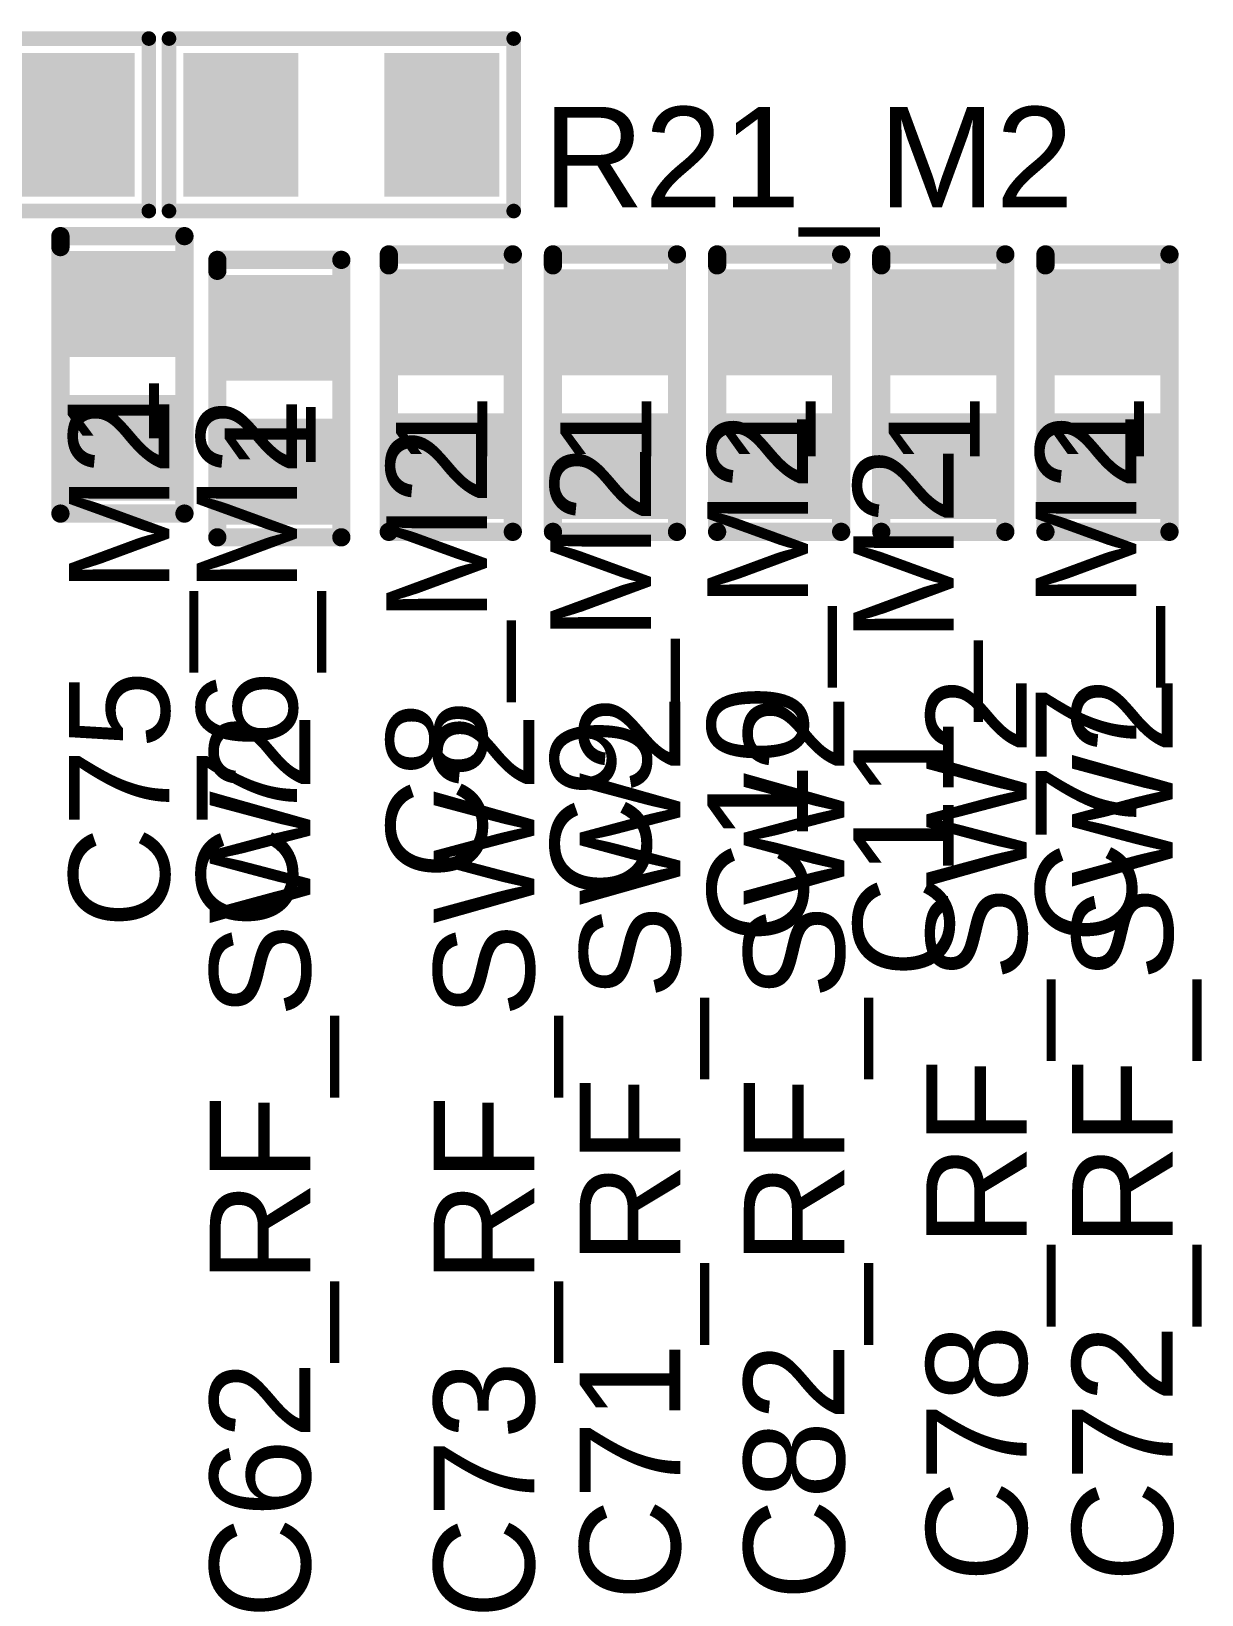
# Model space of a CAD drawing. Header units: inches. Extents: x -1.3 to 11.9, y -6.8 to 4.2.
# Drawn here: x 4.595 to 4.9158, y 0.0287 to 0.457 of the extents above; entities that cross this region are included whole.
import ezdxf

# ---------------------------------------------------------------- set-up
doc = ezdxf.new("R2010")
doc.units = ezdxf.units.IN
doc.header["$MEASUREMENT"] = 0
for name, color, linetype in [('ASSY_DWG_INFO', 56, 'Continuous'), ('FAB', 56, 'Continuous'), ('TOP', 1, 'Continuous'), ('Top Overlay', 2, 'Continuous'), ('Top Paste', 8, 'Continuous'), ('Top Solder', 216, 'Continuous')]:
    doc.layers.add(name, color=color, linetype=linetype)
doc.styles.add('Arial', font='', dxfattribs={"height": 0.2})
doc.styles.get('Arial').set_extended_font_data('Arial')

# ---------------------------------------------------------------- blocks, each defined once
blk = doc.blocks.new('R0603_83')
at = {"layer": 'TOP'}
for points in [[(-0.04134, 0.01772), (-0.01378, 0.01772), (-0.01378, -0.01772), (-0.04134, -0.01772)], [(0.01378, 0.01772), (0.04134, 0.01772), (0.04134, -0.01772), (0.01378, -0.01772)]]:
    blk.add_hatch(color=1, dxfattribs=at).paths.add_polyline_path(points)
at = {"layer": 'Top Paste'}
for points in [[(-0.04134, 0.01772), (-0.01378, 0.01772), (-0.01378, -0.01772), (-0.04134, -0.01772)], [(0.01378, 0.01772), (0.04134, 0.01772), (0.04134, -0.01772), (0.01378, -0.01772)]]:
    blk.add_hatch(color=8, dxfattribs=at).paths.add_polyline_path(points)
at = {"layer": 'Top Solder'}
for points in [[(-0.04331, 0.01969), (-0.01181, 0.01969), (-0.01181, -0.01969), (-0.04331, -0.01969)], [(0.01181, 0.01969), (0.04331, 0.01969), (0.04331, -0.01969), (0.01181, -0.01969)]]:
    blk.add_hatch(color=216, dxfattribs=at).paths.add_polyline_path(points)
at = {"layer": 'Top Overlay'}
for points in [[(-0.04724, -0.02362, 0.004, 0.004, 0), (-0.04724, 0.02362, 0.004, 0.004, 0)], [(-0.04724, 0.02362, 0.004, 0.004, 0), (0.04724, 0.02362, 0.004, 0.004, 0)], [(0.04724, -0.02362, 0.004, 0.004, 0), (0.04724, 0.02362, 0.004, 0.004, 0)], [(-0.04724, -0.02362, 0.004, 0.004, 0), (0.04724, -0.02362, 0.004, 0.004, 0)]]:
    blk.add_lwpolyline(points, format="xyseb", dxfattribs=at)
for points in [[(-0.04824, 0.02362, 0.002, 0.002, 1), (-0.04624, 0.02362, 0.002, 0.002, 1)], [(-0.04824, 0.02362, 0.002, 0.002, 1), (-0.04624, 0.02362, 0.002, 0.002, 1)], [(0.04624, 0.02362, 0.002, 0.002, 1), (0.04824, 0.02362, 0.002, 0.002, 1)], [(0.04624, 0.02362, 0.002, 0.002, 1), (0.04824, 0.02362, 0.002, 0.002, 1)], [(-0.04824, -0.02362, 0.002, 0.002, 1), (-0.04624, -0.02362, 0.002, 0.002, 1)], [(-0.04824, -0.02362, 0.002, 0.002, 1), (-0.04624, -0.02362, 0.002, 0.002, 1)], [(0.04624, -0.02362, 0.002, 0.002, 1), (0.04824, -0.02362, 0.002, 0.002, 1)], [(0.04624, -0.02362, 0.002, 0.002, 1), (0.04824, -0.02362, 0.002, 0.002, 1)]]:
    blk.add_lwpolyline(points, format="xyseb", close=True, dxfattribs=at)
blk = doc.blocks.new('R0603_93')
at = {"layer": 'TOP'}
for points in [[(-0.04134, 0.01772), (-0.01378, 0.01772), (-0.01378, -0.01772), (-0.04134, -0.01772)], [(0.01378, 0.01772), (0.04134, 0.01772), (0.04134, -0.01772), (0.01378, -0.01772)]]:
    blk.add_hatch(color=1, dxfattribs=at).paths.add_polyline_path(points)
at = {"layer": 'Top Paste'}
for points in [[(-0.04134, 0.01772), (-0.01378, 0.01772), (-0.01378, -0.01772), (-0.04134, -0.01772)], [(0.01378, 0.01772), (0.04134, 0.01772), (0.04134, -0.01772), (0.01378, -0.01772)]]:
    blk.add_hatch(color=8, dxfattribs=at).paths.add_polyline_path(points)
at = {"layer": 'Top Solder'}
for points in [[(-0.04331, 0.01969), (-0.01181, 0.01969), (-0.01181, -0.01969), (-0.04331, -0.01969)], [(0.01181, 0.01969), (0.04331, 0.01969), (0.04331, -0.01969), (0.01181, -0.01969)]]:
    blk.add_hatch(color=216, dxfattribs=at).paths.add_polyline_path(points)
at = {"layer": 'Top Overlay'}
for points in [[(-0.04724, -0.02362, 0.004, 0.004, 0), (-0.04724, 0.02362, 0.004, 0.004, 0)], [(-0.04724, 0.02362, 0.004, 0.004, 0), (0.04724, 0.02362, 0.004, 0.004, 0)], [(0.04724, -0.02362, 0.004, 0.004, 0), (0.04724, 0.02362, 0.004, 0.004, 0)], [(-0.04724, -0.02362, 0.004, 0.004, 0), (0.04724, -0.02362, 0.004, 0.004, 0)]]:
    blk.add_lwpolyline(points, format="xyseb", dxfattribs=at)
for points in [[(-0.04824, 0.02362, 0.002, 0.002, 1), (-0.04624, 0.02362, 0.002, 0.002, 1)], [(-0.04824, 0.02362, 0.002, 0.002, 1), (-0.04624, 0.02362, 0.002, 0.002, 1)], [(0.04624, 0.02362, 0.002, 0.002, 1), (0.04824, 0.02362, 0.002, 0.002, 1)], [(0.04624, 0.02362, 0.002, 0.002, 1), (0.04824, 0.02362, 0.002, 0.002, 1)], [(-0.04824, -0.02362, 0.002, 0.002, 1), (-0.04624, -0.02362, 0.002, 0.002, 1)], [(-0.04824, -0.02362, 0.002, 0.002, 1), (-0.04624, -0.02362, 0.002, 0.002, 1)], [(0.04624, -0.02362, 0.002, 0.002, 1), (0.04824, -0.02362, 0.002, 0.002, 1)], [(0.04624, -0.02362, 0.002, 0.002, 1), (0.04824, -0.02362, 0.002, 0.002, 1)]]:
    blk.add_lwpolyline(points, format="xyseb", close=True, dxfattribs=at)
blk = doc.blocks.new('C0402_155')
at = {"layer": 'TOP'}
for points in [[(-0.031, -0.0125), (-0.031, 0.0125), (-0.006, 0.0125), (-0.006, -0.0125)], [(0.0084, -0.0125), (0.0084, 0.0125), (0.0334, 0.0125), (0.0334, -0.0125)]]:
    blk.add_hatch(color=1, dxfattribs=at).paths.add_polyline_path(points)
at = {"layer": 'Top Paste'}
for points in [[(-0.031, -0.0125), (-0.031, 0.0125), (-0.006, 0.0125), (-0.006, -0.0125)], [(0.0084, -0.0125), (0.0084, 0.0125), (0.0334, 0.0125), (0.0334, -0.0125)]]:
    blk.add_hatch(color=8, dxfattribs=at).paths.add_polyline_path(points)
at = {"layer": 'Top Solder'}
for points in [[(-0.033, -0.0145), (-0.033, 0.0145), (-0.004, 0.0145), (-0.004, -0.0145)], [(0.0064, -0.0145), (0.0064, 0.0145), (0.0354, 0.0145), (0.0354, -0.0145)]]:
    blk.add_hatch(color=216, dxfattribs=at).paths.add_polyline_path(points)
at = {"layer": 'ASSY_DWG_INFO'}
for points in [[(-0.0365, 0.017, 0.005, 0.005, 0), (-0.0365, -0.017, 0.005, 0.005, 0)], [(-0.0365, 0.017, 0.005, 0.005, 0), (0.0395, 0.017, 0.005, 0.005, 0)], [(0.0395, 0.017, 0.005, 0.005, 0), (0.0395, -0.017, 0.005, 0.005, 0)], [(-0.0365, -0.017, 0.005, 0.005, 0), (0.0395, -0.017, 0.005, 0.005, 0)]]:
    blk.add_lwpolyline(points, format="xyseb", dxfattribs=at)
for points in [[(-0.03775, 0.017, 0.0025, 0.0025, 1), (-0.03525, 0.017, 0.0025, 0.0025, 1)], [(-0.03775, 0.017, 0.0025, 0.0025, 1), (-0.03525, 0.017, 0.0025, 0.0025, 1)], [(0.03825, 0.017, 0.0025, 0.0025, 1), (0.04075, 0.017, 0.0025, 0.0025, 1)], [(0.03825, 0.017, 0.0025, 0.0025, 1), (0.04075, 0.017, 0.0025, 0.0025, 1)], [(-0.03775, -0.017, 0.0025, 0.0025, 1), (-0.03525, -0.017, 0.0025, 0.0025, 1)], [(-0.03775, -0.017, 0.0025, 0.0025, 1), (-0.03525, -0.017, 0.0025, 0.0025, 1)], [(0.03825, -0.017, 0.0025, 0.0025, 1), (0.04075, -0.017, 0.0025, 0.0025, 1)], [(0.03825, -0.017, 0.0025, 0.0025, 1), (0.04075, -0.017, 0.0025, 0.0025, 1)]]:
    blk.add_lwpolyline(points, format="xyseb", close=True, dxfattribs=at)
at = {"layer": 'Top Overlay'}
for points in [[(-0.0365, 0.017, 0.005, 0.005, 0), (0.0365, 0.017, 0.005, 0.005, 0)], [(-0.0365, 0.017, 0.005, 0.005, 0), (-0.0365, -0.017, 0.005, 0.005, 0)], [(0.0365, 0.017, 0.005, 0.005, 0), (0.0395, 0.017, 0.005, 0.005, 0)], [(0.0395, 0.017, 0.005, 0.005, 0), (0.0395, -0.017, 0.005, 0.005, 0)], [(-0.0365, -0.017, 0.005, 0.005, 0), (0.0395, -0.017, 0.005, 0.005, 0)]]:
    blk.add_lwpolyline(points, format="xyseb", dxfattribs=at)
for points in [[(-0.03775, 0.017, 0.0025, 0.0025, 1), (-0.03525, 0.017, 0.0025, 0.0025, 1)], [(-0.03775, 0.017, 0.0025, 0.0025, 1), (-0.03525, 0.017, 0.0025, 0.0025, 1)], [(0.03525, 0.017, 0.0025, 0.0025, 1), (0.03775, 0.017, 0.0025, 0.0025, 1)], [(0.03525, 0.017, 0.0025, 0.0025, 1), (0.03775, 0.017, 0.0025, 0.0025, 1)], [(0.03825, 0.017, 0.0025, 0.0025, 1), (0.04075, 0.017, 0.0025, 0.0025, 1)], [(0.03825, 0.017, 0.0025, 0.0025, 1), (0.04075, 0.017, 0.0025, 0.0025, 1)], [(-0.03775, -0.017, 0.0025, 0.0025, 1), (-0.03525, -0.017, 0.0025, 0.0025, 1)], [(-0.03775, -0.017, 0.0025, 0.0025, 1), (-0.03525, -0.017, 0.0025, 0.0025, 1)], [(0.03825, -0.017, 0.0025, 0.0025, 1), (0.04075, -0.017, 0.0025, 0.0025, 1)], [(0.03825, -0.017, 0.0025, 0.0025, 1), (0.04075, -0.017, 0.0025, 0.0025, 1)]]:
    blk.add_lwpolyline(points, format="xyseb", close=True, dxfattribs=at)
at = {"layer": 'FAB', "style": 'Arial'}
blk.add_text('1', height=0.025, dxfattribs=at).set_placement((-0.0185, -0.01))
blk = doc.blocks.new('C0402_157')
at = {"layer": 'TOP'}
for points in [[(-0.031, -0.0125), (-0.031, 0.0125), (-0.006, 0.0125), (-0.006, -0.0125)], [(0.0084, -0.0125), (0.0084, 0.0125), (0.0334, 0.0125), (0.0334, -0.0125)]]:
    blk.add_hatch(color=1, dxfattribs=at).paths.add_polyline_path(points)
at = {"layer": 'Top Paste'}
for points in [[(-0.031, -0.0125), (-0.031, 0.0125), (-0.006, 0.0125), (-0.006, -0.0125)], [(0.0084, -0.0125), (0.0084, 0.0125), (0.0334, 0.0125), (0.0334, -0.0125)]]:
    blk.add_hatch(color=8, dxfattribs=at).paths.add_polyline_path(points)
at = {"layer": 'Top Solder'}
for points in [[(-0.033, -0.0145), (-0.033, 0.0145), (-0.004, 0.0145), (-0.004, -0.0145)], [(0.0064, -0.0145), (0.0064, 0.0145), (0.0354, 0.0145), (0.0354, -0.0145)]]:
    blk.add_hatch(color=216, dxfattribs=at).paths.add_polyline_path(points)
at = {"layer": 'ASSY_DWG_INFO'}
for points in [[(-0.0365, 0.017, 0.005, 0.005, 0), (-0.0365, -0.017, 0.005, 0.005, 0)], [(-0.0365, 0.017, 0.005, 0.005, 0), (0.0395, 0.017, 0.005, 0.005, 0)], [(0.0395, 0.017, 0.005, 0.005, 0), (0.0395, -0.017, 0.005, 0.005, 0)], [(-0.0365, -0.017, 0.005, 0.005, 0), (0.0395, -0.017, 0.005, 0.005, 0)]]:
    blk.add_lwpolyline(points, format="xyseb", dxfattribs=at)
for points in [[(-0.03775, 0.017, 0.0025, 0.0025, 1), (-0.03525, 0.017, 0.0025, 0.0025, 1)], [(-0.03775, 0.017, 0.0025, 0.0025, 1), (-0.03525, 0.017, 0.0025, 0.0025, 1)], [(0.03825, 0.017, 0.0025, 0.0025, 1), (0.04075, 0.017, 0.0025, 0.0025, 1)], [(0.03825, 0.017, 0.0025, 0.0025, 1), (0.04075, 0.017, 0.0025, 0.0025, 1)], [(-0.03775, -0.017, 0.0025, 0.0025, 1), (-0.03525, -0.017, 0.0025, 0.0025, 1)], [(-0.03775, -0.017, 0.0025, 0.0025, 1), (-0.03525, -0.017, 0.0025, 0.0025, 1)], [(0.03825, -0.017, 0.0025, 0.0025, 1), (0.04075, -0.017, 0.0025, 0.0025, 1)], [(0.03825, -0.017, 0.0025, 0.0025, 1), (0.04075, -0.017, 0.0025, 0.0025, 1)]]:
    blk.add_lwpolyline(points, format="xyseb", close=True, dxfattribs=at)
at = {"layer": 'Top Overlay'}
for points in [[(-0.0365, 0.017, 0.005, 0.005, 0), (0.0365, 0.017, 0.005, 0.005, 0)], [(-0.0365, 0.017, 0.005, 0.005, 0), (-0.0365, -0.017, 0.005, 0.005, 0)], [(0.0365, 0.017, 0.005, 0.005, 0), (0.0395, 0.017, 0.005, 0.005, 0)], [(0.0395, 0.017, 0.005, 0.005, 0), (0.0395, -0.017, 0.005, 0.005, 0)], [(-0.0365, -0.017, 0.005, 0.005, 0), (0.0395, -0.017, 0.005, 0.005, 0)]]:
    blk.add_lwpolyline(points, format="xyseb", dxfattribs=at)
for points in [[(-0.03775, 0.017, 0.0025, 0.0025, 1), (-0.03525, 0.017, 0.0025, 0.0025, 1)], [(-0.03775, 0.017, 0.0025, 0.0025, 1), (-0.03525, 0.017, 0.0025, 0.0025, 1)], [(0.03525, 0.017, 0.0025, 0.0025, 1), (0.03775, 0.017, 0.0025, 0.0025, 1)], [(0.03525, 0.017, 0.0025, 0.0025, 1), (0.03775, 0.017, 0.0025, 0.0025, 1)], [(0.03825, 0.017, 0.0025, 0.0025, 1), (0.04075, 0.017, 0.0025, 0.0025, 1)], [(0.03825, 0.017, 0.0025, 0.0025, 1), (0.04075, 0.017, 0.0025, 0.0025, 1)], [(-0.03775, -0.017, 0.0025, 0.0025, 1), (-0.03525, -0.017, 0.0025, 0.0025, 1)], [(-0.03775, -0.017, 0.0025, 0.0025, 1), (-0.03525, -0.017, 0.0025, 0.0025, 1)], [(0.03825, -0.017, 0.0025, 0.0025, 1), (0.04075, -0.017, 0.0025, 0.0025, 1)], [(0.03825, -0.017, 0.0025, 0.0025, 1), (0.04075, -0.017, 0.0025, 0.0025, 1)]]:
    blk.add_lwpolyline(points, format="xyseb", close=True, dxfattribs=at)
at = {"layer": 'FAB', "style": 'Arial'}
blk.add_text('1', height=0.025, dxfattribs=at).set_placement((-0.0185, -0.01))
blk = doc.blocks.new('C0402_159')
at = {"layer": 'TOP'}
for points in [[(-0.031, -0.0125), (-0.031, 0.0125), (-0.006, 0.0125), (-0.006, -0.0125)], [(0.0084, -0.0125), (0.0084, 0.0125), (0.0334, 0.0125), (0.0334, -0.0125)]]:
    blk.add_hatch(color=1, dxfattribs=at).paths.add_polyline_path(points)
at = {"layer": 'Top Paste'}
for points in [[(-0.031, -0.0125), (-0.031, 0.0125), (-0.006, 0.0125), (-0.006, -0.0125)], [(0.0084, -0.0125), (0.0084, 0.0125), (0.0334, 0.0125), (0.0334, -0.0125)]]:
    blk.add_hatch(color=8, dxfattribs=at).paths.add_polyline_path(points)
at = {"layer": 'Top Solder'}
for points in [[(-0.033, -0.0145), (-0.033, 0.0145), (-0.004, 0.0145), (-0.004, -0.0145)], [(0.0064, -0.0145), (0.0064, 0.0145), (0.0354, 0.0145), (0.0354, -0.0145)]]:
    blk.add_hatch(color=216, dxfattribs=at).paths.add_polyline_path(points)
at = {"layer": 'ASSY_DWG_INFO'}
for points in [[(-0.0365, 0.017, 0.005, 0.005, 0), (-0.0365, -0.017, 0.005, 0.005, 0)], [(-0.0365, 0.017, 0.005, 0.005, 0), (0.0395, 0.017, 0.005, 0.005, 0)], [(0.0395, 0.017, 0.005, 0.005, 0), (0.0395, -0.017, 0.005, 0.005, 0)], [(-0.0365, -0.017, 0.005, 0.005, 0), (0.0395, -0.017, 0.005, 0.005, 0)]]:
    blk.add_lwpolyline(points, format="xyseb", dxfattribs=at)
for points in [[(-0.03775, 0.017, 0.0025, 0.0025, 1), (-0.03525, 0.017, 0.0025, 0.0025, 1)], [(-0.03775, 0.017, 0.0025, 0.0025, 1), (-0.03525, 0.017, 0.0025, 0.0025, 1)], [(0.03825, 0.017, 0.0025, 0.0025, 1), (0.04075, 0.017, 0.0025, 0.0025, 1)], [(0.03825, 0.017, 0.0025, 0.0025, 1), (0.04075, 0.017, 0.0025, 0.0025, 1)], [(-0.03775, -0.017, 0.0025, 0.0025, 1), (-0.03525, -0.017, 0.0025, 0.0025, 1)], [(-0.03775, -0.017, 0.0025, 0.0025, 1), (-0.03525, -0.017, 0.0025, 0.0025, 1)], [(0.03825, -0.017, 0.0025, 0.0025, 1), (0.04075, -0.017, 0.0025, 0.0025, 1)], [(0.03825, -0.017, 0.0025, 0.0025, 1), (0.04075, -0.017, 0.0025, 0.0025, 1)]]:
    blk.add_lwpolyline(points, format="xyseb", close=True, dxfattribs=at)
at = {"layer": 'Top Overlay'}
for points in [[(-0.0365, 0.017, 0.005, 0.005, 0), (0.0365, 0.017, 0.005, 0.005, 0)], [(-0.0365, 0.017, 0.005, 0.005, 0), (-0.0365, -0.017, 0.005, 0.005, 0)], [(0.0365, 0.017, 0.005, 0.005, 0), (0.0395, 0.017, 0.005, 0.005, 0)], [(0.0395, 0.017, 0.005, 0.005, 0), (0.0395, -0.017, 0.005, 0.005, 0)], [(-0.0365, -0.017, 0.005, 0.005, 0), (0.0395, -0.017, 0.005, 0.005, 0)]]:
    blk.add_lwpolyline(points, format="xyseb", dxfattribs=at)
for points in [[(-0.03775, 0.017, 0.0025, 0.0025, 1), (-0.03525, 0.017, 0.0025, 0.0025, 1)], [(-0.03775, 0.017, 0.0025, 0.0025, 1), (-0.03525, 0.017, 0.0025, 0.0025, 1)], [(0.03525, 0.017, 0.0025, 0.0025, 1), (0.03775, 0.017, 0.0025, 0.0025, 1)], [(0.03525, 0.017, 0.0025, 0.0025, 1), (0.03775, 0.017, 0.0025, 0.0025, 1)], [(0.03825, 0.017, 0.0025, 0.0025, 1), (0.04075, 0.017, 0.0025, 0.0025, 1)], [(0.03825, 0.017, 0.0025, 0.0025, 1), (0.04075, 0.017, 0.0025, 0.0025, 1)], [(-0.03775, -0.017, 0.0025, 0.0025, 1), (-0.03525, -0.017, 0.0025, 0.0025, 1)], [(-0.03775, -0.017, 0.0025, 0.0025, 1), (-0.03525, -0.017, 0.0025, 0.0025, 1)], [(0.03825, -0.017, 0.0025, 0.0025, 1), (0.04075, -0.017, 0.0025, 0.0025, 1)], [(0.03825, -0.017, 0.0025, 0.0025, 1), (0.04075, -0.017, 0.0025, 0.0025, 1)]]:
    blk.add_lwpolyline(points, format="xyseb", close=True, dxfattribs=at)
at = {"layer": 'FAB', "style": 'Arial'}
blk.add_text('1', height=0.025, dxfattribs=at).set_placement((-0.0185, -0.01))
blk = doc.blocks.new('C0402_282')
at = {"layer": 'TOP'}
for points in [[(-0.031, -0.0125), (-0.031, 0.0125), (-0.006, 0.0125), (-0.006, -0.0125)], [(0.0084, -0.0125), (0.0084, 0.0125), (0.0334, 0.0125), (0.0334, -0.0125)]]:
    blk.add_hatch(color=1, dxfattribs=at).paths.add_polyline_path(points)
at = {"layer": 'Top Paste'}
for points in [[(-0.031, -0.0125), (-0.031, 0.0125), (-0.006, 0.0125), (-0.006, -0.0125)], [(0.0084, -0.0125), (0.0084, 0.0125), (0.0334, 0.0125), (0.0334, -0.0125)]]:
    blk.add_hatch(color=8, dxfattribs=at).paths.add_polyline_path(points)
at = {"layer": 'Top Solder'}
for points in [[(-0.033, -0.0145), (-0.033, 0.0145), (-0.004, 0.0145), (-0.004, -0.0145)], [(0.0064, -0.0145), (0.0064, 0.0145), (0.0354, 0.0145), (0.0354, -0.0145)]]:
    blk.add_hatch(color=216, dxfattribs=at).paths.add_polyline_path(points)
at = {"layer": 'ASSY_DWG_INFO'}
for points in [[(-0.0365, 0.017, 0.005, 0.005, 0), (-0.0365, -0.017, 0.005, 0.005, 0)], [(-0.0365, 0.017, 0.005, 0.005, 0), (0.0395, 0.017, 0.005, 0.005, 0)], [(0.0395, 0.017, 0.005, 0.005, 0), (0.0395, -0.017, 0.005, 0.005, 0)], [(-0.0365, -0.017, 0.005, 0.005, 0), (0.0395, -0.017, 0.005, 0.005, 0)]]:
    blk.add_lwpolyline(points, format="xyseb", dxfattribs=at)
for points in [[(-0.03775, 0.017, 0.0025, 0.0025, 1), (-0.03525, 0.017, 0.0025, 0.0025, 1)], [(-0.03775, 0.017, 0.0025, 0.0025, 1), (-0.03525, 0.017, 0.0025, 0.0025, 1)], [(0.03825, 0.017, 0.0025, 0.0025, 1), (0.04075, 0.017, 0.0025, 0.0025, 1)], [(0.03825, 0.017, 0.0025, 0.0025, 1), (0.04075, 0.017, 0.0025, 0.0025, 1)], [(-0.03775, -0.017, 0.0025, 0.0025, 1), (-0.03525, -0.017, 0.0025, 0.0025, 1)], [(-0.03775, -0.017, 0.0025, 0.0025, 1), (-0.03525, -0.017, 0.0025, 0.0025, 1)], [(0.03825, -0.017, 0.0025, 0.0025, 1), (0.04075, -0.017, 0.0025, 0.0025, 1)], [(0.03825, -0.017, 0.0025, 0.0025, 1), (0.04075, -0.017, 0.0025, 0.0025, 1)]]:
    blk.add_lwpolyline(points, format="xyseb", close=True, dxfattribs=at)
at = {"layer": 'Top Overlay'}
for points in [[(-0.0365, 0.017, 0.005, 0.005, 0), (0.0365, 0.017, 0.005, 0.005, 0)], [(-0.0365, 0.017, 0.005, 0.005, 0), (-0.0365, -0.017, 0.005, 0.005, 0)], [(0.0365, 0.017, 0.005, 0.005, 0), (0.0395, 0.017, 0.005, 0.005, 0)], [(0.0395, 0.017, 0.005, 0.005, 0), (0.0395, -0.017, 0.005, 0.005, 0)], [(-0.0365, -0.017, 0.005, 0.005, 0), (0.0395, -0.017, 0.005, 0.005, 0)]]:
    blk.add_lwpolyline(points, format="xyseb", dxfattribs=at)
for points in [[(-0.03775, 0.017, 0.0025, 0.0025, 1), (-0.03525, 0.017, 0.0025, 0.0025, 1)], [(-0.03775, 0.017, 0.0025, 0.0025, 1), (-0.03525, 0.017, 0.0025, 0.0025, 1)], [(0.03525, 0.017, 0.0025, 0.0025, 1), (0.03775, 0.017, 0.0025, 0.0025, 1)], [(0.03525, 0.017, 0.0025, 0.0025, 1), (0.03775, 0.017, 0.0025, 0.0025, 1)], [(0.03825, 0.017, 0.0025, 0.0025, 1), (0.04075, 0.017, 0.0025, 0.0025, 1)], [(0.03825, 0.017, 0.0025, 0.0025, 1), (0.04075, 0.017, 0.0025, 0.0025, 1)], [(-0.03775, -0.017, 0.0025, 0.0025, 1), (-0.03525, -0.017, 0.0025, 0.0025, 1)], [(-0.03775, -0.017, 0.0025, 0.0025, 1), (-0.03525, -0.017, 0.0025, 0.0025, 1)], [(0.03825, -0.017, 0.0025, 0.0025, 1), (0.04075, -0.017, 0.0025, 0.0025, 1)], [(0.03825, -0.017, 0.0025, 0.0025, 1), (0.04075, -0.017, 0.0025, 0.0025, 1)]]:
    blk.add_lwpolyline(points, format="xyseb", close=True, dxfattribs=at)
at = {"layer": 'FAB', "style": 'Arial'}
blk.add_text('1', height=0.025, dxfattribs=at).set_placement((-0.0185, -0.01))
blk = doc.blocks.new('C0402_284')
at = {"layer": 'TOP'}
for points in [[(-0.031, -0.0125), (-0.031, 0.0125), (-0.006, 0.0125), (-0.006, -0.0125)], [(0.0084, -0.0125), (0.0084, 0.0125), (0.0334, 0.0125), (0.0334, -0.0125)]]:
    blk.add_hatch(color=1, dxfattribs=at).paths.add_polyline_path(points)
at = {"layer": 'Top Paste'}
for points in [[(-0.031, -0.0125), (-0.031, 0.0125), (-0.006, 0.0125), (-0.006, -0.0125)], [(0.0084, -0.0125), (0.0084, 0.0125), (0.0334, 0.0125), (0.0334, -0.0125)]]:
    blk.add_hatch(color=8, dxfattribs=at).paths.add_polyline_path(points)
at = {"layer": 'Top Solder'}
for points in [[(-0.033, -0.0145), (-0.033, 0.0145), (-0.004, 0.0145), (-0.004, -0.0145)], [(0.0064, -0.0145), (0.0064, 0.0145), (0.0354, 0.0145), (0.0354, -0.0145)]]:
    blk.add_hatch(color=216, dxfattribs=at).paths.add_polyline_path(points)
at = {"layer": 'ASSY_DWG_INFO'}
for points in [[(-0.0365, 0.017, 0.005, 0.005, 0), (-0.0365, -0.017, 0.005, 0.005, 0)], [(-0.0365, 0.017, 0.005, 0.005, 0), (0.0395, 0.017, 0.005, 0.005, 0)], [(0.0395, 0.017, 0.005, 0.005, 0), (0.0395, -0.017, 0.005, 0.005, 0)], [(-0.0365, -0.017, 0.005, 0.005, 0), (0.0395, -0.017, 0.005, 0.005, 0)]]:
    blk.add_lwpolyline(points, format="xyseb", dxfattribs=at)
for points in [[(-0.03775, 0.017, 0.0025, 0.0025, 1), (-0.03525, 0.017, 0.0025, 0.0025, 1)], [(-0.03775, 0.017, 0.0025, 0.0025, 1), (-0.03525, 0.017, 0.0025, 0.0025, 1)], [(0.03825, 0.017, 0.0025, 0.0025, 1), (0.04075, 0.017, 0.0025, 0.0025, 1)], [(0.03825, 0.017, 0.0025, 0.0025, 1), (0.04075, 0.017, 0.0025, 0.0025, 1)], [(-0.03775, -0.017, 0.0025, 0.0025, 1), (-0.03525, -0.017, 0.0025, 0.0025, 1)], [(-0.03775, -0.017, 0.0025, 0.0025, 1), (-0.03525, -0.017, 0.0025, 0.0025, 1)], [(0.03825, -0.017, 0.0025, 0.0025, 1), (0.04075, -0.017, 0.0025, 0.0025, 1)], [(0.03825, -0.017, 0.0025, 0.0025, 1), (0.04075, -0.017, 0.0025, 0.0025, 1)]]:
    blk.add_lwpolyline(points, format="xyseb", close=True, dxfattribs=at)
at = {"layer": 'Top Overlay'}
for points in [[(-0.0365, 0.017, 0.005, 0.005, 0), (0.0365, 0.017, 0.005, 0.005, 0)], [(-0.0365, 0.017, 0.005, 0.005, 0), (-0.0365, -0.017, 0.005, 0.005, 0)], [(0.0365, 0.017, 0.005, 0.005, 0), (0.0395, 0.017, 0.005, 0.005, 0)], [(0.0395, 0.017, 0.005, 0.005, 0), (0.0395, -0.017, 0.005, 0.005, 0)], [(-0.0365, -0.017, 0.005, 0.005, 0), (0.0395, -0.017, 0.005, 0.005, 0)]]:
    blk.add_lwpolyline(points, format="xyseb", dxfattribs=at)
for points in [[(-0.03775, 0.017, 0.0025, 0.0025, 1), (-0.03525, 0.017, 0.0025, 0.0025, 1)], [(-0.03775, 0.017, 0.0025, 0.0025, 1), (-0.03525, 0.017, 0.0025, 0.0025, 1)], [(0.03525, 0.017, 0.0025, 0.0025, 1), (0.03775, 0.017, 0.0025, 0.0025, 1)], [(0.03525, 0.017, 0.0025, 0.0025, 1), (0.03775, 0.017, 0.0025, 0.0025, 1)], [(0.03825, 0.017, 0.0025, 0.0025, 1), (0.04075, 0.017, 0.0025, 0.0025, 1)], [(0.03825, 0.017, 0.0025, 0.0025, 1), (0.04075, 0.017, 0.0025, 0.0025, 1)], [(-0.03775, -0.017, 0.0025, 0.0025, 1), (-0.03525, -0.017, 0.0025, 0.0025, 1)], [(-0.03775, -0.017, 0.0025, 0.0025, 1), (-0.03525, -0.017, 0.0025, 0.0025, 1)], [(0.03825, -0.017, 0.0025, 0.0025, 1), (0.04075, -0.017, 0.0025, 0.0025, 1)], [(0.03825, -0.017, 0.0025, 0.0025, 1), (0.04075, -0.017, 0.0025, 0.0025, 1)]]:
    blk.add_lwpolyline(points, format="xyseb", close=True, dxfattribs=at)
at = {"layer": 'FAB', "style": 'Arial'}
blk.add_text('1', height=0.025, dxfattribs=at).set_placement((-0.0185, -0.01))
blk = doc.blocks.new('C0402_286')
at = {"layer": 'TOP'}
for points in [[(-0.031, -0.0125), (-0.031, 0.0125), (-0.006, 0.0125), (-0.006, -0.0125)], [(0.0084, -0.0125), (0.0084, 0.0125), (0.0334, 0.0125), (0.0334, -0.0125)]]:
    blk.add_hatch(color=1, dxfattribs=at).paths.add_polyline_path(points)
at = {"layer": 'Top Paste'}
for points in [[(-0.031, -0.0125), (-0.031, 0.0125), (-0.006, 0.0125), (-0.006, -0.0125)], [(0.0084, -0.0125), (0.0084, 0.0125), (0.0334, 0.0125), (0.0334, -0.0125)]]:
    blk.add_hatch(color=8, dxfattribs=at).paths.add_polyline_path(points)
at = {"layer": 'Top Solder'}
for points in [[(-0.033, -0.0145), (-0.033, 0.0145), (-0.004, 0.0145), (-0.004, -0.0145)], [(0.0064, -0.0145), (0.0064, 0.0145), (0.0354, 0.0145), (0.0354, -0.0145)]]:
    blk.add_hatch(color=216, dxfattribs=at).paths.add_polyline_path(points)
at = {"layer": 'ASSY_DWG_INFO'}
for points in [[(-0.0365, 0.017, 0.005, 0.005, 0), (-0.0365, -0.017, 0.005, 0.005, 0)], [(-0.0365, 0.017, 0.005, 0.005, 0), (0.0395, 0.017, 0.005, 0.005, 0)], [(0.0395, 0.017, 0.005, 0.005, 0), (0.0395, -0.017, 0.005, 0.005, 0)], [(-0.0365, -0.017, 0.005, 0.005, 0), (0.0395, -0.017, 0.005, 0.005, 0)]]:
    blk.add_lwpolyline(points, format="xyseb", dxfattribs=at)
for points in [[(-0.03775, 0.017, 0.0025, 0.0025, 1), (-0.03525, 0.017, 0.0025, 0.0025, 1)], [(-0.03775, 0.017, 0.0025, 0.0025, 1), (-0.03525, 0.017, 0.0025, 0.0025, 1)], [(0.03825, 0.017, 0.0025, 0.0025, 1), (0.04075, 0.017, 0.0025, 0.0025, 1)], [(0.03825, 0.017, 0.0025, 0.0025, 1), (0.04075, 0.017, 0.0025, 0.0025, 1)], [(-0.03775, -0.017, 0.0025, 0.0025, 1), (-0.03525, -0.017, 0.0025, 0.0025, 1)], [(-0.03775, -0.017, 0.0025, 0.0025, 1), (-0.03525, -0.017, 0.0025, 0.0025, 1)], [(0.03825, -0.017, 0.0025, 0.0025, 1), (0.04075, -0.017, 0.0025, 0.0025, 1)], [(0.03825, -0.017, 0.0025, 0.0025, 1), (0.04075, -0.017, 0.0025, 0.0025, 1)]]:
    blk.add_lwpolyline(points, format="xyseb", close=True, dxfattribs=at)
at = {"layer": 'Top Overlay'}
for points in [[(-0.0365, 0.017, 0.005, 0.005, 0), (0.0365, 0.017, 0.005, 0.005, 0)], [(-0.0365, 0.017, 0.005, 0.005, 0), (-0.0365, -0.017, 0.005, 0.005, 0)], [(0.0365, 0.017, 0.005, 0.005, 0), (0.0395, 0.017, 0.005, 0.005, 0)], [(0.0395, 0.017, 0.005, 0.005, 0), (0.0395, -0.017, 0.005, 0.005, 0)], [(-0.0365, -0.017, 0.005, 0.005, 0), (0.0395, -0.017, 0.005, 0.005, 0)]]:
    blk.add_lwpolyline(points, format="xyseb", dxfattribs=at)
for points in [[(-0.03775, 0.017, 0.0025, 0.0025, 1), (-0.03525, 0.017, 0.0025, 0.0025, 1)], [(-0.03775, 0.017, 0.0025, 0.0025, 1), (-0.03525, 0.017, 0.0025, 0.0025, 1)], [(0.03525, 0.017, 0.0025, 0.0025, 1), (0.03775, 0.017, 0.0025, 0.0025, 1)], [(0.03525, 0.017, 0.0025, 0.0025, 1), (0.03775, 0.017, 0.0025, 0.0025, 1)], [(0.03825, 0.017, 0.0025, 0.0025, 1), (0.04075, 0.017, 0.0025, 0.0025, 1)], [(0.03825, 0.017, 0.0025, 0.0025, 1), (0.04075, 0.017, 0.0025, 0.0025, 1)], [(-0.03775, -0.017, 0.0025, 0.0025, 1), (-0.03525, -0.017, 0.0025, 0.0025, 1)], [(-0.03775, -0.017, 0.0025, 0.0025, 1), (-0.03525, -0.017, 0.0025, 0.0025, 1)], [(0.03825, -0.017, 0.0025, 0.0025, 1), (0.04075, -0.017, 0.0025, 0.0025, 1)], [(0.03825, -0.017, 0.0025, 0.0025, 1), (0.04075, -0.017, 0.0025, 0.0025, 1)]]:
    blk.add_lwpolyline(points, format="xyseb", close=True, dxfattribs=at)
at = {"layer": 'FAB', "style": 'Arial'}
blk.add_text('1', height=0.025, dxfattribs=at).set_placement((-0.0185, -0.01))
blk = doc.blocks.new('C0402_288')
at = {"layer": 'TOP'}
for points in [[(-0.031, -0.0125), (-0.031, 0.0125), (-0.006, 0.0125), (-0.006, -0.0125)], [(0.0084, -0.0125), (0.0084, 0.0125), (0.0334, 0.0125), (0.0334, -0.0125)]]:
    blk.add_hatch(color=1, dxfattribs=at).paths.add_polyline_path(points)
at = {"layer": 'Top Paste'}
for points in [[(-0.031, -0.0125), (-0.031, 0.0125), (-0.006, 0.0125), (-0.006, -0.0125)], [(0.0084, -0.0125), (0.0084, 0.0125), (0.0334, 0.0125), (0.0334, -0.0125)]]:
    blk.add_hatch(color=8, dxfattribs=at).paths.add_polyline_path(points)
at = {"layer": 'Top Solder'}
for points in [[(-0.033, -0.0145), (-0.033, 0.0145), (-0.004, 0.0145), (-0.004, -0.0145)], [(0.0064, -0.0145), (0.0064, 0.0145), (0.0354, 0.0145), (0.0354, -0.0145)]]:
    blk.add_hatch(color=216, dxfattribs=at).paths.add_polyline_path(points)
at = {"layer": 'ASSY_DWG_INFO'}
for points in [[(-0.0365, 0.017, 0.005, 0.005, 0), (-0.0365, -0.017, 0.005, 0.005, 0)], [(-0.0365, 0.017, 0.005, 0.005, 0), (0.0395, 0.017, 0.005, 0.005, 0)], [(0.0395, 0.017, 0.005, 0.005, 0), (0.0395, -0.017, 0.005, 0.005, 0)], [(-0.0365, -0.017, 0.005, 0.005, 0), (0.0395, -0.017, 0.005, 0.005, 0)]]:
    blk.add_lwpolyline(points, format="xyseb", dxfattribs=at)
for points in [[(-0.03775, 0.017, 0.0025, 0.0025, 1), (-0.03525, 0.017, 0.0025, 0.0025, 1)], [(-0.03775, 0.017, 0.0025, 0.0025, 1), (-0.03525, 0.017, 0.0025, 0.0025, 1)], [(0.03825, 0.017, 0.0025, 0.0025, 1), (0.04075, 0.017, 0.0025, 0.0025, 1)], [(0.03825, 0.017, 0.0025, 0.0025, 1), (0.04075, 0.017, 0.0025, 0.0025, 1)], [(-0.03775, -0.017, 0.0025, 0.0025, 1), (-0.03525, -0.017, 0.0025, 0.0025, 1)], [(-0.03775, -0.017, 0.0025, 0.0025, 1), (-0.03525, -0.017, 0.0025, 0.0025, 1)], [(0.03825, -0.017, 0.0025, 0.0025, 1), (0.04075, -0.017, 0.0025, 0.0025, 1)], [(0.03825, -0.017, 0.0025, 0.0025, 1), (0.04075, -0.017, 0.0025, 0.0025, 1)]]:
    blk.add_lwpolyline(points, format="xyseb", close=True, dxfattribs=at)
at = {"layer": 'Top Overlay'}
for points in [[(-0.0365, 0.017, 0.005, 0.005, 0), (0.0365, 0.017, 0.005, 0.005, 0)], [(-0.0365, 0.017, 0.005, 0.005, 0), (-0.0365, -0.017, 0.005, 0.005, 0)], [(0.0365, 0.017, 0.005, 0.005, 0), (0.0395, 0.017, 0.005, 0.005, 0)], [(0.0395, 0.017, 0.005, 0.005, 0), (0.0395, -0.017, 0.005, 0.005, 0)], [(-0.0365, -0.017, 0.005, 0.005, 0), (0.0395, -0.017, 0.005, 0.005, 0)]]:
    blk.add_lwpolyline(points, format="xyseb", dxfattribs=at)
for points in [[(-0.03775, 0.017, 0.0025, 0.0025, 1), (-0.03525, 0.017, 0.0025, 0.0025, 1)], [(-0.03775, 0.017, 0.0025, 0.0025, 1), (-0.03525, 0.017, 0.0025, 0.0025, 1)], [(0.03525, 0.017, 0.0025, 0.0025, 1), (0.03775, 0.017, 0.0025, 0.0025, 1)], [(0.03525, 0.017, 0.0025, 0.0025, 1), (0.03775, 0.017, 0.0025, 0.0025, 1)], [(0.03825, 0.017, 0.0025, 0.0025, 1), (0.04075, 0.017, 0.0025, 0.0025, 1)], [(0.03825, 0.017, 0.0025, 0.0025, 1), (0.04075, 0.017, 0.0025, 0.0025, 1)], [(-0.03775, -0.017, 0.0025, 0.0025, 1), (-0.03525, -0.017, 0.0025, 0.0025, 1)], [(-0.03775, -0.017, 0.0025, 0.0025, 1), (-0.03525, -0.017, 0.0025, 0.0025, 1)], [(0.03825, -0.017, 0.0025, 0.0025, 1), (0.04075, -0.017, 0.0025, 0.0025, 1)], [(0.03825, -0.017, 0.0025, 0.0025, 1), (0.04075, -0.017, 0.0025, 0.0025, 1)]]:
    blk.add_lwpolyline(points, format="xyseb", close=True, dxfattribs=at)
at = {"layer": 'FAB', "style": 'Arial'}
blk.add_text('1', height=0.025, dxfattribs=at).set_placement((-0.0185, -0.01))

msp = doc.modelspace()

# ---------------------------------------------------------------- block references
for name, p in [('R0603_93', (4.58, 0.43138)), ('R0603_83', (4.68, 0.43138))]:
    msp.add_blockref(name, p)
at = {"rotation": 90}
for name, p in [('C0402_159', (4.62, 0.36138)), ('C0402_288', (4.71, 0.35638)), ('C0402_286', (4.755, 0.35638)), ('C0402_284', (4.8, 0.35638)), ('C0402_282', (4.845, 0.35638)), ('C0402_155', (4.89, 0.35638)), ('C0402_157', (4.663, 0.35488))]:
    msp.add_blockref(name, p, dxfattribs=at)

# ---------------------------------------------------------------- texts
at = {"layer": 'Top Overlay', "style": 'Arial'}
msp.add_text('R21_M2', height=0.027559, dxfattribs=at).set_placement((4.73522, 0.40874))
for s, p in [('C75_M2', (4.63288, 0.21124)), ('C76_M2', (4.66788, 0.21124)), ('C10_M2', (4.80788, 0.20714)), ('C77_M2', (4.89788, 0.20714)), ('C8_M2', (4.71988, 0.22457)), ('C9_M2', (4.76488, 0.21957)), ('C11_M2', (4.84788, 0.19774)), ('C78_RF_SW2', (4.86788, 0.03213)), ('C72_RF_SW2', (4.90788, 0.03213)), ('C71_RF_SW2', (4.77288, 0.02713)), ('C82_RF_SW2', (4.81788, 0.02713)), ('C62_RF_SW2', (4.6715, 0.02213)), ('C73_RF_SW2', (4.73288, 0.02213))]:
    msp.add_text(s, height=0.027559, rotation=90, dxfattribs=at).set_placement(p)

doc.saveas('drawing.dxf')
